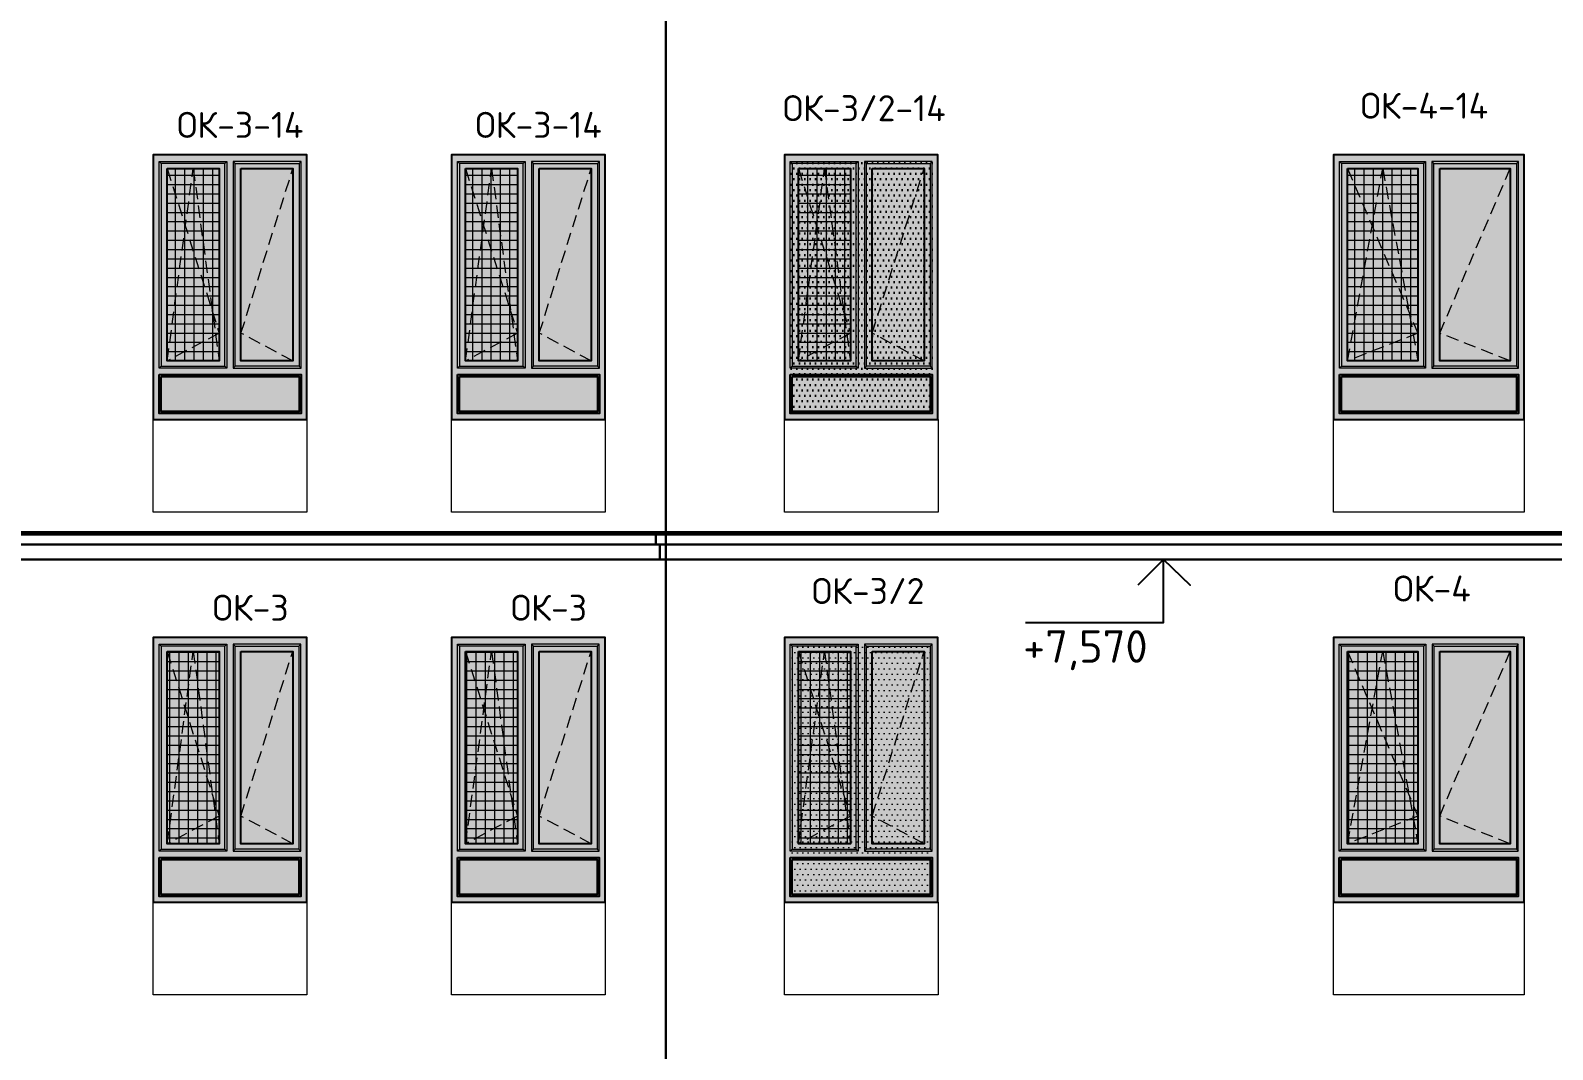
# Model space of a CAD drawing. Header units: millimetres. Extents: x -136099598 to 9192475, y 0 to 555997.
# Drawn here: x -307688 to -295392, y 292164 to 300397 of the extents above; entities that cross this region are included whole.
import ezdxf
from ezdxf import colors
from ezdxf.entities.mleader import LeaderData, LeaderLine
from ezdxf.math import Vec2, Vec3

# ---------------------------------------------------------------- set-up
doc = ezdxf.new("R2010")
doc.units = ezdxf.units.MM
doc.header["$MEASUREMENT"] = 0
doc.linetypes.add('ADSK_Штриховая_ш2 п1', pattern=[3, 2, -1])
doc.layers.get('0').update_dxf_attribs({"color": 250, "lineweight": 9})
doc.layers.add('!_Окно_00_Штрих_Стекло', color=7, linetype='Continuous', lineweight=0, true_color=0x737373)
doc.layers.add('RAL 7016', color=7, linetype='Continuous', lineweight=0, true_color=0x383e42)
for name, color, linetype in [('PDF _0', 7, 'Continuous'), ('PDF _PDF _0', 7, 'Continuous'), ('PDF _Текст', 7, 'Continuous')]:
    doc.layers.add(name, color=color, linetype=linetype)
for name, color, linetype, lineweight in [('АР-Выноски', 5, 'Continuous', 5), ('АР_Карниз основная часть 4 этажа', 103, 'Continuous', 30), ('АР_колонны металлические', 251, 'Continuous', 30), ('АР_Отметки', 250, 'Continuous', 15), ('Подвал', 250, 'ADSK_Штриховая_ш2 п1', 30), ('РАЗМЕРЫ ВНУТРЕННИЕ', 137, 'Continuous', 5), ('СТЕНЫ кирпич ЛИДЕР', 250, 'Continuous', 15), ('Фасад_тонкие', 7, 'Continuous', 5)]:
    doc.layers.add(name, color=color, linetype=linetype, lineweight=lineweight)
doc.styles.add('ICOCPEUR', font='isocpeur.ttf')
doc.styles.add('ISOCPEUR', font='isocpeur.ttf', dxfattribs={"width": 0.7})
doc.styles.add('PDF ISOCPEUR', font='isocpeur.ttf')
pattern_1 = [(180, (113, 473.496), (-7e-15, -75), []), (270, (113, 473.496), (75, -1e-14), [])]

# ---------------------------------------------------------------- blocks, each defined once
blk = doc.blocks.new('A$Cb9b29b39')
at = {"layer": '!_Окно_00_Штрих_Стекло'}
h = blk.add_hatch(color=256, dxfattribs=at)
h.dxf.hatch_style = 1
h.set_gradient(color1=(70, 92, 124), color2=(219, 225, 235), name='CURVED')
h.paths.add_polyline_path([(113, 2027), (532, 2027), (532, 473), (113, 473)])
h.paths.add_polyline_path([(1127, 2027), (708, 2027), (708, 473), (1127, 473)])
h.paths.add_polyline_path([(63, 347), (1177, 347), (1177, 63), (63, 63)])
at = {"layer": 'PDF _PDF _0', "lineweight": 0, "true_color": 0x636466}
h = blk.add_hatch(dxfattribs=at)
h.set_pattern_fill('ANSI37', color=251, scale=600, angle=135)
h.set_pattern_definition(pattern_1)
h.paths.add_polyline_path([(532, 473), (532, 2027), (113, 2026), (113, 473)])
at = {"layer": 'RAL 7016'}
h = blk.add_hatch(color=256, dxfattribs=at)
h.dxf.hatch_style = 1
h.paths.add_polyline_path([(0, 0), (1240, 0), (1240, 2140), (0, 2140)])
h.paths.add_polyline_path([(63, 347), (1177, 347), (1177, 63), (63, 63)], flags=16)
h.paths.add_polyline_path([(708, 2027), (1127, 2027), (1127, 473), (708, 473)], flags=16)
h.paths.add_polyline_path([(113, 2027), (532, 2027), (532, 473), (113, 473)], flags=16)
at = {"layer": 'PDF _0', "linetype": 'ADSK_Штриховая_ш2 п1', "lineweight": 0, "ltscale": 50}
for p, q in [((113, 473), (323, 2027)), ((113, 2027), (532, 697)), ((323, 2027), (532, 473)), ((708, 697), (1127, 2027)), ((532, 697), (113, 473)), ((1127, 473), (708, 697))]:
    blk.add_line(p, q, dxfattribs=at)
at = {"layer": 'PDF _Текст'}
for points in [[(0, 0), (1240, 0), (1240, 2140), (0, 2140)], [(113, 2027), (532, 2027), (532, 473), (113, 473)], [(708, 2027), (1127, 2027), (1127, 473), (708, 473)], [(47, 363), (1193, 363), (1193, 47), (47, 47)], [(63, 347), (1177, 347), (1177, 63), (63, 63)]]:
    blk.add_lwpolyline(points, close=True, dxfattribs=at)
at = {"layer": 'РАЗМЕРЫ ВНУТРЕННИЕ'}
for p, q in [((47, 2086), (63, 2070)), ((579, 2070), (595, 2086)), ((662, 2070), (646, 2086)), ((1193, 2086), (1177, 2070)), ((63, 430), (47, 414)), ((579, 430), (595, 414)), ((662, 430), (646, 414)), ((1177, 430), (1193, 414))]:
    blk.add_line(p, q, dxfattribs=at)
at = {"layer": 'РАЗМЕРЫ ВНУТРЕННИЕ', "color": 7}
for points in [[(595, 414), (47, 414), (47, 2086), (595, 2086)], [(646, 414), (1193, 414), (1193, 2086), (646, 2086)]]:
    blk.add_lwpolyline(points, close=True, dxfattribs=at)
at = {"layer": 'РАЗМЕРЫ ВНУТРЕННИЕ'}
for points in [[(63, 430), (579, 430), (579, 2070), (63, 2070)], [(1177, 430), (662, 430), (662, 2070), (1177, 2070)]]:
    blk.add_lwpolyline(points, close=True, dxfattribs=at)
at = {"layer": 'PDF _Текст', "lineweight": 0, "insert": (478, 2274), "char_height": 210, "attachment_point": 7, "style": 'PDF ISOCPEUR'}
blk.add_mtext('ОК-3', dxfattribs=at)
blk = doc.blocks.new('A$Cbb492947')
at = {"layer": '!_Окно_00_Штрих_Стекло'}
h = blk.add_hatch(color=256, dxfattribs=at)
h.dxf.hatch_style = 1
h.set_gradient(color1=(70, 92, 124), color2=(219, 225, 235), name='CURVED')
h.paths.add_polyline_path([(113, 2027), (682, 2027), (682, 473), (113, 473)])
h.paths.add_polyline_path([(1427, 2027), (858, 2027), (858, 473), (1427, 473)])
h.paths.add_polyline_path([(63, 347), (1477, 347), (1477, 63), (63, 63)])
at = {"layer": 'PDF _PDF _0', "lineweight": 0, "true_color": 0x636466}
h = blk.add_hatch(dxfattribs=at)
h.set_pattern_fill('ANSI37', color=251, scale=600, angle=135)
h.set_pattern_definition([(180, (263, 473.496), (-7e-15, -75), []), (270, (263, 473.496), (75, -1e-14), [])])
h.paths.add_polyline_path([(682, 473), (682, 2027), (113, 2026), (113, 474)])
at = {"layer": 'RAL 7016'}
h = blk.add_hatch(color=256, dxfattribs=at)
h.dxf.hatch_style = 1
h.paths.add_polyline_path([(0, 0), (1540, 0), (1540, 2140), (0, 2140)])
h.paths.add_polyline_path([(63, 347), (1477, 347), (1477, 63), (63, 63)], flags=16)
h.paths.add_polyline_path([(858, 2027), (1427, 2027), (1427, 473), (858, 473)], flags=16)
h.paths.add_polyline_path([(113, 2027), (682, 2027), (682, 473), (113, 473)], flags=16)
at = {"layer": 'PDF _0', "linetype": 'ADSK_Штриховая_ш2 п1', "lineweight": 0, "ltscale": 50}
for p, q in [((113, 2027), (682, 697)), ((113, 473), (398, 2027)), ((398, 2027), (682, 473)), ((858, 697), (1427, 2027)), ((682, 697), (113, 473)), ((1427, 473), (858, 697))]:
    blk.add_line(p, q, dxfattribs=at)
at = {"layer": 'PDF _Текст'}
for points in [[(0, 0), (1540, 0), (1540, 2140), (0, 2140)], [(113, 2027), (682, 2027), (682, 473), (113, 473)], [(858, 2027), (1427, 2027), (1427, 473), (858, 473)], [(47, 363), (1493, 363), (1493, 47), (47, 47)], [(63, 347), (1477, 347), (1477, 63), (63, 63)]]:
    blk.add_lwpolyline(points, close=True, dxfattribs=at)
at = {"layer": 'РАЗМЕРЫ ВНУТРЕННИЕ'}
for p, q in [((47, 2086), (63, 2070)), ((729, 2070), (745, 2086)), ((812, 2070), (796, 2086)), ((1493, 2086), (1477, 2070)), ((63, 430), (47, 414)), ((729, 430), (745, 414)), ((812, 430), (796, 414)), ((1477, 430), (1493, 414))]:
    blk.add_line(p, q, dxfattribs=at)
at = {"layer": 'РАЗМЕРЫ ВНУТРЕННИЕ', "color": 7}
for points in [[(745, 414), (47, 414), (47, 2086), (745, 2086)], [(796, 414), (1493, 414), (1493, 2086), (796, 2086)]]:
    blk.add_lwpolyline(points, close=True, dxfattribs=at)
at = {"layer": 'РАЗМЕРЫ ВНУТРЕННИЕ'}
for points in [[(63, 430), (729, 430), (729, 2070), (63, 2070)], [(1477, 430), (812, 430), (812, 2070), (1477, 2070)]]:
    blk.add_lwpolyline(points, close=True, dxfattribs=at)
at = {"layer": 'PDF _Текст', "lineweight": 0, "insert": (483, 2429), "char_height": 210, "attachment_point": 7, "style": 'PDF ISOCPEUR'}
blk.add_mtext('ОК-4', dxfattribs=at)
blk = doc.blocks.new('A$C3f7f453c')
at = {"layer": '!_Окно_00_Штрих_Стекло'}
h = blk.add_hatch(color=256, dxfattribs=at)
h.dxf.hatch_style = 1
h.set_gradient(color1=(70, 92, 124), color2=(219, 225, 235), name='CURVED')
h.paths.add_polyline_path([(113, 2027), (532, 2027), (532, 473), (113, 473)])
h.paths.add_polyline_path([(1127, 2027), (708, 2027), (708, 473), (1127, 473)])
h.paths.add_polyline_path([(63, 347), (1177, 347), (1177, 63), (63, 63)])
h = blk.add_hatch()
h.set_pattern_fill('DOTS', color=256, scale=700)
h.set_pattern_definition([(0, (189864.078, -282171.71), (21.875, 43.75), [0, -43.75])])
h.paths.add_polyline_path([(1193, 2086), (47, 2086), (47, 47), (1193, 47)])
at = {"layer": 'PDF _PDF _0', "lineweight": 0, "true_color": 0x636466}
h = blk.add_hatch(dxfattribs=at)
h.set_pattern_fill('ANSI37', color=251, scale=600, angle=135)
h.set_pattern_definition(pattern_1)
h.paths.add_polyline_path([(532, 473), (532, 2027), (113, 2026), (113, 473)])
at = {"layer": 'RAL 7016'}
h = blk.add_hatch(color=256, dxfattribs=at)
h.dxf.hatch_style = 1
h.paths.add_polyline_path([(0, 0), (1240, 0), (1240, 2140), (0, 2140)])
h.paths.add_polyline_path([(63, 347), (1177, 347), (1177, 63), (63, 63)], flags=16)
h.paths.add_polyline_path([(708, 2027), (1127, 2027), (1127, 473), (708, 473)], flags=16)
h.paths.add_polyline_path([(113, 2027), (532, 2027), (532, 473), (113, 473)], flags=16)
at = {"layer": 'PDF _0', "linetype": 'ADSK_Штриховая_ш2 п1', "lineweight": 0, "ltscale": 50}
for p, q in [((113, 473), (323, 2027)), ((113, 2027), (532, 697)), ((323, 2027), (532, 473)), ((708, 697), (1127, 2027)), ((532, 697), (113, 473)), ((1127, 473), (708, 697))]:
    blk.add_line(p, q, dxfattribs=at)
at = {"layer": 'PDF _Текст'}
for points in [[(0, 0), (1240, 0), (1240, 2140), (0, 2140)], [(113, 2027), (532, 2027), (532, 473), (113, 473)], [(708, 2027), (1127, 2027), (1127, 473), (708, 473)], [(47, 363), (1193, 363), (1193, 47), (47, 47)], [(63, 347), (1177, 347), (1177, 63), (63, 63)]]:
    blk.add_lwpolyline(points, close=True, dxfattribs=at)
at = {"layer": 'РАЗМЕРЫ ВНУТРЕННИЕ'}
for p, q in [((47, 2086), (63, 2070)), ((579, 2070), (595, 2086)), ((662, 2070), (646, 2086)), ((1193, 2086), (1177, 2070)), ((63, 430), (47, 414)), ((579, 430), (595, 414)), ((662, 430), (646, 414)), ((1177, 430), (1193, 414))]:
    blk.add_line(p, q, dxfattribs=at)
at = {"layer": 'РАЗМЕРЫ ВНУТРЕННИЕ', "color": 7}
for points in [[(595, 414), (47, 414), (47, 2086), (595, 2086)], [(646, 414), (1193, 414), (1193, 2086), (646, 2086)]]:
    blk.add_lwpolyline(points, close=True, dxfattribs=at)
at = {"layer": 'РАЗМЕРЫ ВНУТРЕННИЕ'}
for points in [[(63, 430), (579, 430), (579, 2070), (63, 2070)], [(1177, 430), (662, 430), (662, 2070), (1177, 2070)]]:
    blk.add_lwpolyline(points, close=True, dxfattribs=at)
at = {"layer": 'PDF _Текст', "lineweight": 0, "insert": (220, 2409), "char_height": 210, "attachment_point": 7, "style": 'PDF ISOCPEUR'}
blk.add_mtext('ОК-3/2', dxfattribs=at)
blk = doc.blocks.new('Карниз основная часть')
at = {"layer": 'АР_Карниз основная часть 4 этажа', "ltscale": 150}
for points in [[(-350192, 304004), (-350242, 304004), (-350242, 304124), (-350272, 304124), (-350272, 304204), (-350192, 304224)], [(-350272, 304204), (-350192, 304204)], [(-350242, 304124), (-350192, 304124)]]:
    blk.add_lwpolyline(points, dxfattribs=at)
blk = doc.blocks.new('_DotSmall')
at = {"color": 0, "linetype": 'ByBlock', "const_width": 0.5}
blk.add_lwpolyline([(-0.0625, 0, 1), (0.0625, 0, 1)], format="xyb", close=True, dxfattribs=at)
blk = doc.blocks.new('ОК4-14')
at = {"layer": '!_Окно_00_Штрих_Стекло'}
h = blk.add_hatch(color=256, dxfattribs=at)
h.dxf.hatch_style = 1
h.set_gradient(color1=(70, 92, 124), color2=(219, 225, 235), name='CURVED')
h.paths.add_polyline_path([(23637, 299280), (24206, 299280), (24206, 297727), (23637, 297727)])
h.paths.add_polyline_path([(24951, 299280), (24382, 299280), (24382, 297727), (24951, 297727)])
h.paths.add_polyline_path([(23587, 297601), (25001, 297601), (25001, 297317), (23587, 297317)])
at = {"layer": 'PDF _PDF _0', "lineweight": 0, "true_color": 0x636466}
h = blk.add_hatch(dxfattribs=at)
h.set_pattern_fill('ANSI37', color=251, scale=600, angle=135)
h.set_pattern_definition([(180, (23786.5, 297727.05), (-7e-15, -75), []), (270, (23786.5, 297727.05), (75, -1e-14), [])])
h.paths.add_polyline_path([(24206, 297727), (24206, 299280), (23637, 299280), (23637, 297728)])
at = {"layer": 'RAL 7016'}
h = blk.add_hatch(color=256, dxfattribs=at)
h.dxf.hatch_style = 1
h.paths.add_polyline_path([(23524, 297254), (25064, 297254), (25064, 299393), (23524, 299393)])
h.paths.add_polyline_path([(23587, 297601), (25001, 297601), (25001, 297317), (23587, 297317)], flags=16)
h.paths.add_polyline_path([(24382, 299280), (24951, 299280), (24951, 297727), (24382, 297727)], flags=16)
h.paths.add_polyline_path([(23637, 299280), (24206, 299280), (24206, 297727), (23637, 297727)], flags=16)
at = {"layer": 'PDF _0', "linetype": 'ADSK_Штриховая_ш2 п1', "lineweight": 0, "ltscale": 50}
for p, q in [((23637, 299280), (24206, 297951)), ((23637, 297727), (23921, 299280)), ((23921, 299280), (24206, 297727)), ((24382, 297951), (24951, 299280)), ((24206, 297951), (23637, 297727)), ((24951, 297727), (24382, 297951))]:
    blk.add_line(p, q, dxfattribs=at)
at = {"layer": 'PDF _Текст'}
for points in [[(23524, 297254), (25064, 297254), (25064, 299393), (23524, 299393)], [(23637, 299280), (24206, 299280), (24206, 297727), (23637, 297727)], [(24382, 299280), (24951, 299280), (24951, 297727), (24382, 297727)], [(23571, 297617), (25017, 297617), (25017, 297301), (23571, 297301)], [(23587, 297601), (25001, 297601), (25001, 297317), (23587, 297317)]]:
    blk.add_lwpolyline(points, close=True, dxfattribs=at)
at = {"layer": 'РАЗМЕРЫ ВНУТРЕННИЕ'}
for p, q in [((23571, 299339), (23587, 299323)), ((24252, 299323), (24268, 299339)), ((24335, 299323), (24319, 299339)), ((25017, 299339), (25001, 299323)), ((23587, 297684), (23571, 297668)), ((24252, 297684), (24268, 297668)), ((24335, 297684), (24319, 297668)), ((25001, 297684), (25017, 297668))]:
    blk.add_line(p, q, dxfattribs=at)
at = {"layer": 'РАЗМЕРЫ ВНУТРЕННИЕ', "color": 7}
for points in [[(24268, 297668), (23571, 297668), (23571, 299339), (24268, 299339)], [(24319, 297668), (25017, 297668), (25017, 299339), (24319, 299339)]]:
    blk.add_lwpolyline(points, close=True, dxfattribs=at)
at = {"layer": 'РАЗМЕРЫ ВНУТРЕННИЕ'}
for points in [[(23587, 297684), (24252, 297684), (24252, 299323), (23587, 299323)], [(25001, 297684), (24335, 297684), (24335, 299323), (25001, 299323)]]:
    blk.add_lwpolyline(points, close=True, dxfattribs=at)
at = {"layer": 'PDF _Текст', "lineweight": 0, "insert": (23741, 299683), "char_height": 210, "attachment_point": 7, "style": 'PDF ISOCPEUR'}
blk.add_mtext('ОК-4-14', dxfattribs=at)
blk = doc.blocks.new('ок-3дробь2-14')
at = {"layer": '!_Окно_00_Штрих_Стекло'}
h = blk.add_hatch(color=256, dxfattribs=at)
h.dxf.hatch_style = 1
h.set_gradient(color1=(70, 92, 124), color2=(219, 225, 235), name='CURVED')
h.paths.add_polyline_path([(-301484, 299280), (-301065, 299280), (-301065, 297727), (-301484, 297727)])
h.paths.add_polyline_path([(-300470, 299280), (-300889, 299280), (-300889, 297727), (-300470, 297727)])
h.paths.add_polyline_path([(-301534, 297601), (-300420, 297601), (-300420, 297317), (-301534, 297317)])
h = blk.add_hatch()
h.set_pattern_fill('DOTS', color=256, scale=700)
h.set_pattern_definition([(0, (-111732.905, 15081.84), (21.875, 43.75), [0, -43.75])])
h.paths.add_polyline_path([(-300404, 299339), (-301550, 299339), (-301550, 297301), (-300404, 297301)])
at = {"layer": 'PDF _PDF _0', "lineweight": 0, "true_color": 0x636466}
h = blk.add_hatch(dxfattribs=at)
h.set_pattern_fill('ANSI37', color=251, scale=600, angle=135)
h.set_pattern_definition([(180, (-301483.98, 297727.05), (-7e-15, -75), []), (270, (-301483.98, 297727.05), (75, -1e-14), [])])
h.paths.add_polyline_path([(-301065, 297727), (-301065, 299280), (-301484, 299279), (-301484, 297727)])
at = {"layer": 'RAL 7016'}
h = blk.add_hatch(color=256, dxfattribs=at)
h.dxf.hatch_style = 1
h.paths.add_polyline_path([(-301597, 297254), (-300357, 297254), (-300357, 299393), (-301597, 299393)])
h.paths.add_polyline_path([(-301534, 297601), (-300420, 297601), (-300420, 297317), (-301534, 297317)], flags=16)
h.paths.add_polyline_path([(-300889, 299280), (-300470, 299280), (-300470, 297727), (-300889, 297727)], flags=16)
h.paths.add_polyline_path([(-301484, 299280), (-301065, 299280), (-301065, 297727), (-301484, 297727)], flags=16)
at = {"layer": 'PDF _0', "linetype": 'ADSK_Штриховая_ш2 п1', "lineweight": 0, "ltscale": 50}
for p, q in [((-301484, 297727), (-301274, 299280)), ((-301484, 299280), (-301065, 297951)), ((-301274, 299280), (-301065, 297727)), ((-300889, 297951), (-300470, 299280)), ((-301065, 297951), (-301484, 297727)), ((-300470, 297727), (-300889, 297951))]:
    blk.add_line(p, q, dxfattribs=at)
at = {"layer": 'PDF _Текст'}
for points in [[(-301597, 297254), (-300357, 297254), (-300357, 299393), (-301597, 299393)], [(-301484, 299280), (-301065, 299280), (-301065, 297727), (-301484, 297727)], [(-300889, 299280), (-300470, 299280), (-300470, 297727), (-300889, 297727)], [(-301550, 297617), (-300404, 297617), (-300404, 297301), (-301550, 297301)], [(-301534, 297601), (-300420, 297601), (-300420, 297317), (-301534, 297317)]]:
    blk.add_lwpolyline(points, close=True, dxfattribs=at)
at = {"layer": 'РАЗМЕРЫ ВНУТРЕННИЕ'}
for p, q in [((-301550, 299339), (-301534, 299323)), ((-301018, 299323), (-301002, 299339)), ((-300935, 299323), (-300951, 299339)), ((-300404, 299339), (-300420, 299323)), ((-301534, 297684), (-301550, 297668)), ((-301018, 297684), (-301002, 297668)), ((-300935, 297684), (-300951, 297668)), ((-300420, 297684), (-300404, 297668))]:
    blk.add_line(p, q, dxfattribs=at)
at = {"layer": 'РАЗМЕРЫ ВНУТРЕННИЕ', "color": 7}
for points in [[(-301002, 297668), (-301550, 297668), (-301550, 299339), (-301002, 299339)], [(-300951, 297668), (-300404, 297668), (-300404, 299339), (-300951, 299339)]]:
    blk.add_lwpolyline(points, close=True, dxfattribs=at)
at = {"layer": 'РАЗМЕРЫ ВНУТРЕННИЕ'}
for points in [[(-301534, 297684), (-301018, 297684), (-301018, 299323), (-301534, 299323)], [(-300420, 297684), (-300935, 297684), (-300935, 299323), (-300420, 299323)]]:
    blk.add_lwpolyline(points, close=True, dxfattribs=at)
at = {"layer": 'PDF _Текст', "lineweight": 0, "insert": (-301611, 299663), "char_height": 210, "attachment_point": 7, "style": 'PDF ISOCPEUR'}
blk.add_mtext('ОК-3/2-14', dxfattribs=at)
blk = doc.blocks.new('ок-3-14')
at = {"layer": '!_Окно_00_Штрих_Стекло'}
h = blk.add_hatch(color=256, dxfattribs=at)
h.dxf.hatch_style = 1
h.set_gradient(color1=(70, 92, 124), color2=(219, 225, 235), name='CURVED')
h.paths.add_polyline_path([(17784, 299280), (18204, 299280), (18204, 297727), (17784, 297727)])
h.paths.add_polyline_path([(18799, 299280), (18380, 299280), (18380, 297727), (18799, 297727)])
h.paths.add_polyline_path([(17734, 297601), (18849, 297601), (18849, 297317), (17734, 297317)])
at = {"layer": 'PDF _PDF _0', "lineweight": 0, "true_color": 0x636466}
h = blk.add_hatch(dxfattribs=at)
h.set_pattern_fill('ANSI37', color=251, scale=600, angle=135)
h.set_pattern_definition([(180, (17784.47, 297727.05), (-7e-15, -75), []), (270, (17784.47, 297727.05), (75, -1e-14), [])])
h.paths.add_polyline_path([(18204, 297727), (18204, 299280), (17784, 299279), (17784, 297727)])
at = {"layer": 'RAL 7016'}
h = blk.add_hatch(color=256, dxfattribs=at)
h.dxf.hatch_style = 1
h.paths.add_polyline_path([(17671, 297254), (18912, 297254), (18912, 299393), (17671, 299393)])
h.paths.add_polyline_path([(17734, 297601), (18849, 297601), (18849, 297317), (17734, 297317)], flags=16)
h.paths.add_polyline_path([(18380, 299280), (18799, 299280), (18799, 297727), (18380, 297727)], flags=16)
h.paths.add_polyline_path([(17784, 299280), (18204, 299280), (18204, 297727), (17784, 297727)], flags=16)
at = {"layer": 'PDF _0', "linetype": 'ADSK_Штриховая_ш2 п1', "lineweight": 0, "ltscale": 50}
for p, q in [((17784, 297727), (17994, 299280)), ((17784, 299280), (18204, 297951)), ((17994, 299280), (18204, 297727)), ((18380, 297951), (18799, 299280)), ((18204, 297951), (17784, 297727)), ((18799, 297727), (18380, 297951))]:
    blk.add_line(p, q, dxfattribs=at)
at = {"layer": 'PDF _Текст'}
for points in [[(17671, 297254), (18912, 297254), (18912, 299393), (17671, 299393)], [(17784, 299280), (18204, 299280), (18204, 297727), (17784, 297727)], [(18380, 299280), (18799, 299280), (18799, 297727), (18380, 297727)], [(17718, 297617), (18865, 297617), (18865, 297301), (17718, 297301)], [(17734, 297601), (18849, 297601), (18849, 297317), (17734, 297317)]]:
    blk.add_lwpolyline(points, close=True, dxfattribs=at)
at = {"layer": 'РАЗМЕРЫ ВНУТРЕННИЕ'}
for p, q in [((17718, 299339), (17734, 299323)), ((18250, 299323), (18266, 299339)), ((18333, 299323), (18317, 299339)), ((18865, 299339), (18849, 299323)), ((17734, 297684), (17718, 297668)), ((18250, 297684), (18266, 297668)), ((18333, 297684), (18317, 297668)), ((18849, 297684), (18865, 297668))]:
    blk.add_line(p, q, dxfattribs=at)
at = {"layer": 'РАЗМЕРЫ ВНУТРЕННИЕ', "color": 7}
for points in [[(18266, 297668), (17718, 297668), (17718, 299339), (18266, 299339)], [(18317, 297668), (18865, 297668), (18865, 299339), (18317, 299339)]]:
    blk.add_lwpolyline(points, close=True, dxfattribs=at)
at = {"layer": 'РАЗМЕРЫ ВНУТРЕННИЕ'}
for points in [[(17734, 297684), (18250, 297684), (18250, 299323), (17734, 299323)], [(18849, 297684), (18333, 297684), (18333, 299323), (18849, 299323)]]:
    blk.add_lwpolyline(points, close=True, dxfattribs=at)
at = {"layer": 'PDF _Текст', "lineweight": 0, "insert": (17863, 299528), "char_height": 210, "attachment_point": 7, "style": 'PDF ISOCPEUR'}
blk.add_mtext('ОК-3-14', dxfattribs=at)

msp = doc.modelspace()

# ---------------------------------------------------------------- linework, layer by layer
at = {"layer": 'АР_Карниз основная часть 4 этажа', "ltscale": 150}
for points in [[(-310755.7, 296343.6), (-281257, 296343.6)], [(-310755.7, 296323.6), (-281257, 296323.6)], [(-310755.7, 296243.6), (-281257, 296243.6)], [(-310755.7, 296123.6), (-281257, 296123.6)]]:
    msp.add_lwpolyline(points, dxfattribs=at)
at = {"layer": 'СТЕНЫ кирпич ЛИДЕР', "lineweight": 30, "ltscale": 100}
msp.add_line((-302553.9, 287956.6), (-302557, 308453.6), dxfattribs=at)
at = {"layer": 'СТЕНЫ кирпич ЛИДЕР', "ltscale": 100}
for points in [[(-306696.1, 297253.6), (-305456, 297253.6), (-305456, 296505.1), (-306696.1, 296505.1)], [(-304286.1, 297253.6), (-303046, 297253.6), (-303046, 296505.1), (-304286.1, 296505.1)], [(-301597, 297253.6), (-300356.8, 297253.6), (-300356.8, 296505.1), (-301597, 296505.1)], [(-297162, 297253.6), (-295621.8, 297253.6), (-295621.8, 296505.1), (-297162, 296505.1)], [(-306696.1, 293353.6), (-305456, 293353.6), (-305456, 292605.1), (-306696.1, 292605.1)], [(-304286.1, 293353.6), (-303046, 293353.6), (-303046, 292605.1), (-304286.1, 292605.1)], [(-301597, 293353.6), (-300356.8, 293353.6), (-300356.8, 292605.1), (-301597, 292605.1)], [(-297162, 293353.6), (-295621.8, 293353.6), (-295621.8, 292605.1), (-297162, 292605.1)]]:
    msp.add_lwpolyline(points, close=True, dxfattribs=at)
at = {"layer": 'Фасад_тонкие', "lineweight": 25}
msp.add_line((-298066.9, 296123.6), (-299001.9, 296123.6), dxfattribs=at)
msp.add_lwpolyline([(-299650.1, 295613.6), (-298534.4, 295613.6), (-298534.4, 296123.6), (-298321.1, 295914.7), (-298534.4, 296123.6), (-298743.4, 295914.7)], dxfattribs=at)

# ---------------------------------------------------------------- block references
at = {"ltscale": 150}
msp.add_blockref('A$C3f7f453c', (-301597, 293353.6), dxfattribs=at)
at = {"layer": 'АР_Карниз основная часть 4 этажа'}
msp.add_blockref('Карниз основная часть', (47636.8, -7880), dxfattribs=at)
at = {"layer": 'АР_колонны металлические'}
for name, p in [('ок-3дробь2-14', (0, 0)), ('ОК4-14', (-320685.5, 0)), ('ок-3-14', (-324367.6, 0)), ('ок-3-14', (-321957.6, 0))]:
    msp.add_blockref(name, p, dxfattribs=at)
at = {"layer": 'Подвал', "ltscale": 150}
for name, p in [('A$Cbb492947', (-297162, 293353.6)), ('A$Cb9b29b39', (-306696.1, 293353.6)), ('A$Cb9b29b39', (-304286.1, 293353.6))]:
    msp.add_blockref(name, p, dxfattribs=at)

# ---------------------------------------------------------------- texts
at = {"layer": 'PDF _0', "color": 18, "lineweight": 25, "true_color": 0x000000, "insert": (-298663, 295551.6), "char_height": 262.49, "width": 905.602, "attachment_point": 3, "style": 'PDF ISOCPEUR'}
msp.add_mtext('+7,570', dxfattribs=at)

# ---------------------------------------------------------------- leaders
at = {"layer": 'АР-Выноски'}
ml = msp.add_multileader_mtext('Standard', dxfattribs=at)
ml.set_content('\\A1;{\\W0.8;Отделка фриза козырька выполнена из \\A0;алюминиевых фасадных панелей в цвете RAL 9010\\A1; (НГ). Предусмотреть фриз со скруглением на углах. }', color=256, style='ICOCPEUR')
ml.set_leader_properties()
ml.build(insert=Vec2(0, 0))
ml.multileader.update_dxf_attribs({"text_left_attachment_type": 6, "text_right_attachment_type": 6, "dogleg_length": 100, "arrow_head_size": 250})
ctx = ml.context
ctx.base_point, ctx.char_height, ctx.arrow_head_size, ctx.landing_gap_size, ctx.plane_origin = Vec3(-310650.1, 310536.1), 250, 250, 25, Vec3(-305407.5, 284824.6)
ctx.left_attachment, ctx.right_attachment = 6, 6
notes = []
notes.append((ctx, [(1, (1, 1, 0), (-310750.1, 310536.1), (1, 0), 100, [(0, [(-314227.3, 292565.3)], 0, [])])]))
ctx.mtext.insert, ctx.mtext.width, ctx.mtext.defined_height, ctx.mtext.flow_direction = Vec3(-310625.1, 310861.1), 6696.285, 1411.4, 5
at = {"layer": 'АР_Отметки'}
ml = msp.add_multileader_mtext('Standard', dxfattribs=at)
ml.set_content('Л.4', color=256, style='ISOCPEUR')
ml.set_leader_properties(color=256, linetype='Continuous', lineweight=-1)
ml.set_arrow_properties(name='DOTSMALL')
ml.build(insert=Vec2(0, 0))
ml.multileader.update_dxf_attribs({"has_text_frame": 1, "text_left_attachment_type": 4, "text_right_attachment_type": 4, "dogleg_length": 100, "arrow_head_size": 180})
ctx = ml.context
ctx.base_point, ctx.char_height, ctx.arrow_head_size, ctx.landing_gap_size, ctx.plane_origin = Vec3(-311135.8, 538598.3), 250, 180, 50, Vec3(-283015.4, 526440.7)
ctx.left_attachment, ctx.right_attachment = 4, 4
notes.append((ctx, [(0, (0, 0, 0), (0, 0), (1, 0), 1, [])]))
ctx.mtext.insert, ctx.mtext.width, ctx.mtext.line_spacing_style, ctx.mtext.flow_direction = Vec3(-311085.8, 538931.7), 852.697, 2, 5
ml = msp.add_multileader_mtext('Standard', dxfattribs=at)
ml.set_content('+19,400', color=256, style='ISOCPEUR')
ml.set_leader_properties(color=256, linetype='Continuous', lineweight=-1)
ml.set_arrow_properties(name='DOTSMALL')
ml.build(insert=Vec2(0, 0))
ml.multileader.update_dxf_attribs({"has_text_frame": 1, "text_left_attachment_type": 4, "text_right_attachment_type": 4, "dogleg_length": 100, "arrow_head_size": 180})
ctx = ml.context
ctx.base_point, ctx.char_height, ctx.arrow_head_size, ctx.landing_gap_size, ctx.plane_origin = Vec3(-322660.1, 485151.1), 250, 180, 50, Vec3(-322657.2, 482963.8)
ctx.left_attachment, ctx.right_attachment = 4, 4
notes.append((ctx, [(0, (0, 0, 0), (0, 0), (1, 0), 1, [])]))
ctx.mtext.insert, ctx.mtext.width, ctx.mtext.defined_height, ctx.mtext.line_spacing_style, ctx.mtext.flow_direction = Vec3(-322610.1, 485484.5), 696.035, 776.5, 2, 5
for ctx, leaders in notes:
    for number, flags, end, landing, length, lines in leaders:
        leader = LeaderData()
        leader.index, (leader.has_last_leader_line, leader.has_dogleg_vector, leader.attachment_direction) = number, flags
        leader.last_leader_point, leader.dogleg_vector, leader.dogleg_length = Vec3(end), Vec3(landing), length
        for number, points, colour, breaks in lines:
            line = LeaderLine()
            line.index, line.vertices, line.color, line.breaks = number, Vec3.list(points), colors.encode_raw_color(colour), breaks
            leader.lines.append(line)
        ctx.leaders.append(leader)

doc.saveas('drawing.dxf')
